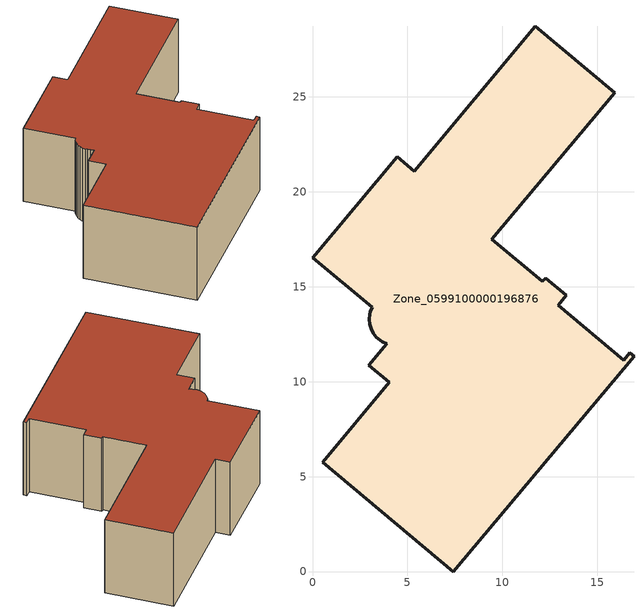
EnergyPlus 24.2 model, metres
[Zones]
Zone_0599100000196876
 floor ground (C_G): 11.74,28.71 15.91,25.22 9.45,17.51 12.11,15.28 12.27,15.46 13.36,14.54 12.93,14.02 16.38,11.13 16.72,11.53 16.93,11.35 7.4,0 0.53,5.76 4.04,9.96 2.97,10.86 3.91,11.99 3.67,12.1 3.46,12.25 3.36,12.34 3.2,12.54 3.08,12.78 3.01,13.03 2.99,13.29 3.02,13.55 3.05,13.68 3.15,13.92 0,16.52 4.45,21.84 5.36,21.08 z0
 wall outside (C_F): 2.99,13.29 3.01,13.03 3.08,12.78 3.2,12.54 3.36,12.34 3.46,12.25 3.67,12.1 3.91,11.99 2.97,10.86 4.04,9.96 0.53,5.76 7.4,0 16.93,11.35 16.72,11.53 16.38,11.13 12.93,14.02 13.36,14.54 12.27,15.46 12.11,15.28 9.45,17.51 15.91,25.22 11.74,28.71 5.36,21.08 4.45,21.84 0,16.52 3.15,13.92 3.05,13.68 3.02,13.55 2.99,13.29 z0:6.72
 roof outside (C_R): 15.91,25.22 11.74,28.71 5.36,21.08 4.45,21.84 0,16.52 3.15,13.92 3.05,13.68 3.02,13.55 2.99,13.29 3.01,13.03 3.08,12.78 3.2,12.54 3.36,12.34 3.46,12.25 3.67,12.1 3.91,11.99 2.97,10.86 4.04,9.96 0.53,5.76 7.4,0 16.93,11.35 16.72,11.53 16.38,11.13 12.93,14.02 13.36,14.54 12.27,15.46 12.11,15.28 9.45,17.51 z6.72
[BUILDING]
Pand.0599100000196876: North Axis=0; Terrain=City; Loads Convergence Tolerance Value=0.04; Temperature Convergence Tolerance Value=0.4; Solar Distribution=FullExterior; Maximum Number of Warmup Days=25; Minimum Number of Warmup Days=1
[Site:Location]
Rotterdam.The.Hague.AP_ZH_NLD Design_Conditions: Latitude=51.96; Longitude=4.45; Time Zone=1; Elevation=-4.5
[SITE:GROUNDTEMPERATURE:BUILDINGSURFACE]
18, 18, 18, 18, 18, 18, 18, 18, 18, 18, 18, 18
[MATERIAL] Thermal Absorptance=0.9; Solar Absorptance=0.7; Visible Absorptance=0.7
Name | Roughness | Thickness | Conductivity | Density | Specific Heat
G.D.1975-1991 | MediumSmooth | 0.15 | 0.288461 | 540 | 1210
F.D.1975-1991 | Rough | 0.3 | 0.230769 | 1920 | 840
R.D.1975-1991 | MediumRough | 0.2 | 0.153846 | 1500 | 1000
[CONSTRUCTION]
C_G: G.D.1975-1991
C_F: F.D.1975-1991
C_R: R.D.1975-1991
[ZONE]
Zone_0599100000196876: Type=1; Multiplier=1; Ceiling Height=Autocalculate; Volume=Autocalculate; Floor Area=autocalculate; Part of Total Floor Area=Yes
[ZONEINFILTRATION:DESIGNFLOWRATE]
Infil_Zone_0599100000196876: Zone or ZoneList or Space or SpaceList=Zone_0599100000196876; Schedule=AlwaysOn; Design Flow Rate Calculation Method=Flow/Area; Flow Rate per Floor Area=0.0042; Constant Term Coefficient=1; Temperature Term Coefficient=0; Velocity Term Coefficient=0; Velocity Squared Term Coefficient=0
[HVACTEMPLATE:ZONE:IDEALLOADSAIRSYSTEM]
Zone_0599100000196876: Maximum Heating Supply Air Temperature=50; Minimum Cooling Supply Air Temperature=13; Maximum Heating Supply Air Humidity Ratio=0.0156; Minimum Cooling Supply Air Humidity Ratio=0.0077; Heating Limit=NoLimit; Cooling Limit=NoLimit; Dehumidification Control Type=ConstantSensibleHeatRatio; Cooling Sensible Heat Ratio=0.7; Dehumidification Setpoint=60; Humidification Control Type=None; Humidification Setpoint=30; Outdoor Air Method=None; Outdoor Air Flow Rate per Person=0.00944; Outdoor Air Flow Rate per Zone Floor Area=0; Outdoor Air Flow Rate per Zone=0; Demand Controlled Ventilation Type=None; Outdoor Air Economizer Type=NoEconomizer; Heat Recovery Type=None; Sensible Heat Recovery Effectiveness=0.7; Latent Heat Recovery Effectiveness=0.65
[ZONECONTROL:THERMOSTAT]
ThermostatControl_Zone_0599100000196876: Zone or ZoneList=Zone_0599100000196876; Control Type Schedule=DualSetpointControlType; Control 1=Thermostat_Zone_0599100000196876; Temperature Difference Between Cutout And Setpoint=0
[THERMOSTATSETPOINT:DUALSETPOINT]
Thermostat_Zone_0599100000196876: Heating Setpoint Temperature Schedule=HeatingSetpoint_Zone_0599100000196876; Cooling Setpoint Temperature Schedule=CoolingSetpoint_Zone_0599100000196876
[SCHEDULE:COMPACT]
HeatingSetpoint_Zone_0599100000196876: Through: 12/31, For: AllDays, Until: 24:00, 21
CoolingSetpoint_Zone_0599100000196876: Through: 12/31, For: AllDays, Until: 24:00, 24
DualSetpointControlType: Through: 12/31, For: AllDays, Until: 24:00, 4
AlwaysOn: Through: 12/31, For: AllDays, Until: 24:00, 1
